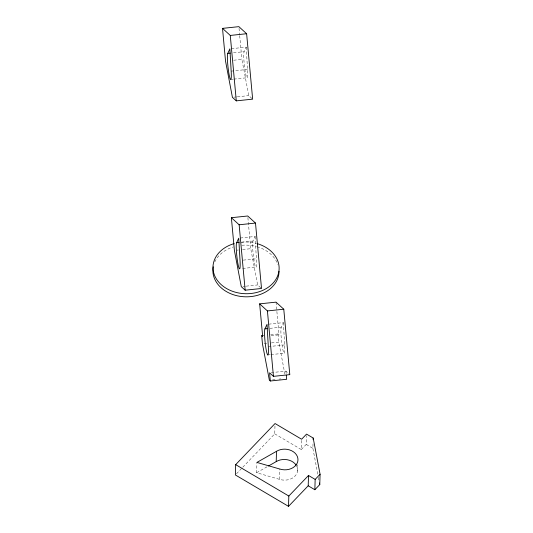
<?xml version="1.0" encoding="UTF-8"?>
<svg xmlns="http://www.w3.org/2000/svg" width="533" height="533" viewBox="0 0 533 533"><rect width="100%" height="100%" fill="white"/><g stroke="black" fill="none" stroke-linecap="round" stroke-linejoin="round"><path stroke-width="0.4" stroke-dasharray="2.67 2" d="M296.568 465.829A13.232 10.34 1.7 0 1 293.95 477.108A13.232 10.34 1.7 0 1 279.578 479.374L256.626 472.724L256.933 462.411M242.781 467.208L274.742 433.855L275.021 424.335M279.578 479.374L279.885 469.06M297.581 471.132L297.767 464.789M274.742 433.855L301.318 449.552L301.625 439.239M301.318 449.552L306.235 444.415L306.495 435.688M317.781 474.117L312.884 448.34L313.071 441.99M246.226 47.131L247.519 69.423A13.232 1.406 84 0 1 245.466 72.921A13.232 1.406 84 0 1 244.141 51.661L246.226 47.131L230.689 48.763M255.094 236.472L256.386 258.758A13.232 1.406 84 0 1 254.328 262.256A13.232 1.406 84 0 1 253.008 241.003L255.094 236.472L239.557 238.104M283.376 322.625L284.669 344.918A13.232 1.406 84 0 1 282.61 348.415A13.232 1.406 84 0 1 281.291 327.155L283.376 322.625L267.839 324.257M236.505 473.764L242.215 467.807M256.626 472.724L267.113 466.775M233.514 52.78L244.141 51.661M233.707 60.222L241.882 59.363L248.771 95.607L252.096 98.645M231.162 71.136L247.519 69.423M230.556 79.47L233.008 79.21M233.827 79.124L246.912 77.751M234.054 97.153L236.505 96.899M237.325 96.813L248.771 95.607M241.556 242.202L253.008 241.003M236.845 250.157L238.478 249.99M242.568 249.557L250.75 248.698L257.639 284.948L261.516 288.486M243.295 260.131L256.386 258.758M242.695 268.465L255.78 267.093M242.915 286.494L245.373 286.234M246.186 286.148L257.639 284.948M269.838 328.355L281.291 327.155M270.697 334.744L278.059 333.971L279.032 334.857L270.851 335.71M264.095 343.692L267.366 343.352M271.45 342.919L278.812 342.146L284.935 374.366M268.312 346.63L284.669 344.918M267.706 354.965L270.158 354.705M270.977 354.618L284.062 353.246M271.197 372.647L285.921 371.101L289.799 374.639M272.616 379.769L275.075 379.509M279.159 379.083L280.798 378.91M306.235 444.415L312.884 448.34M318.394 477.335L319.16 481.366M285.921 371.101L286.148 373.56M276.021 302.144L279.032 334.857M278.059 333.971L278.812 342.146M239.024 28.282L239.623 34.825M239.697 35.644L241.882 59.363M247.885 217.624L250.75 248.698M214.806 261.903A33.079 25.85 1.7 0 1 233.281 246.932M241.889 245.253A33.079 25.85 1.7 0 1 256.313 246.519M257.079 246.739A33.079 25.85 1.7 0 1 277.826 264.415M241.176 242.235A33.079 25.85 1.7 0 1 256.406 243.428"/><path stroke-width="0.8" d="M314.85 489.727L319.773 484.584L320.08 474.27L313.191 438.026L306.542 434.102L301.625 439.239L275.048 423.535L235.673 464.643L235.366 474.956L288.52 506.35L308.207 485.796L308.514 475.483L315.156 479.407L314.85 489.727L308.207 485.796M268.512 465.982L276.207 461.611L276.514 451.298A13.232 10.34 1.7 0 1 297.827 458.12A13.232 10.34 1.7 0 1 279.885 469.06L256.933 462.411L276.514 451.298M288.52 506.35L288.826 496.036L308.514 475.483M313.144 439.612L313.191 438.026M227.784 53.38L229.87 48.849L231.162 71.136A13.232 1.406 84 0 1 229.11 74.633A13.232 1.406 84 0 1 227.784 53.38L230.243 53.12M236.652 242.715L238.737 238.191L240.023 260.477A13.232 1.406 84 0 1 237.971 263.975A13.232 1.406 84 0 1 236.652 242.715L239.104 242.462M264.934 328.874L267.02 324.344L268.312 346.63A13.232 1.406 84 0 1 266.253 350.128A13.232 1.406 84 0 1 264.934 328.874L267.386 328.614M315.156 479.407L320.08 474.27M222.514 28.369L238.871 26.65L246.626 33.726L252.649 99.145L236.292 100.864L232.415 97.326L225.526 61.075L222.514 28.369L230.269 35.438L236.292 100.864M230.269 35.438L246.626 33.726M231.375 217.704L247.732 215.992L255.494 223.061L261.516 288.486L245.16 290.199L241.282 286.667L234.393 250.417L231.375 217.704L239.137 224.779L245.16 290.199M239.137 224.779L255.494 223.061M263.342 335.517L261.703 335.683L262.676 336.57L259.658 303.857L276.021 302.144L283.776 309.22L289.799 374.639L273.442 376.358L269.565 372.82L270.318 380.995L286.674 379.283L286.294 375.192M259.658 303.857L267.419 310.932L283.776 309.22M235.673 464.643L288.826 496.036M270.318 380.995L269.345 380.116L262.456 343.865L261.703 335.683M319.467 482.978L319.773 484.584M267.419 310.932L273.442 376.358M276.207 461.611A13.232 10.34 1.7 0 1 296.201 465.216M279.032 271.324A33.079 25.85 1.7 0 1 243.541 296.721A33.079 25.85 1.7 0 1 213.24 266.8M257.173 243.641A33.079 25.85 1.7 0 1 272.789 283.396A33.079 25.85 1.7 0 1 219.823 283.316A33.079 25.85 1.7 0 1 234.127 243.608"/></g></svg>
